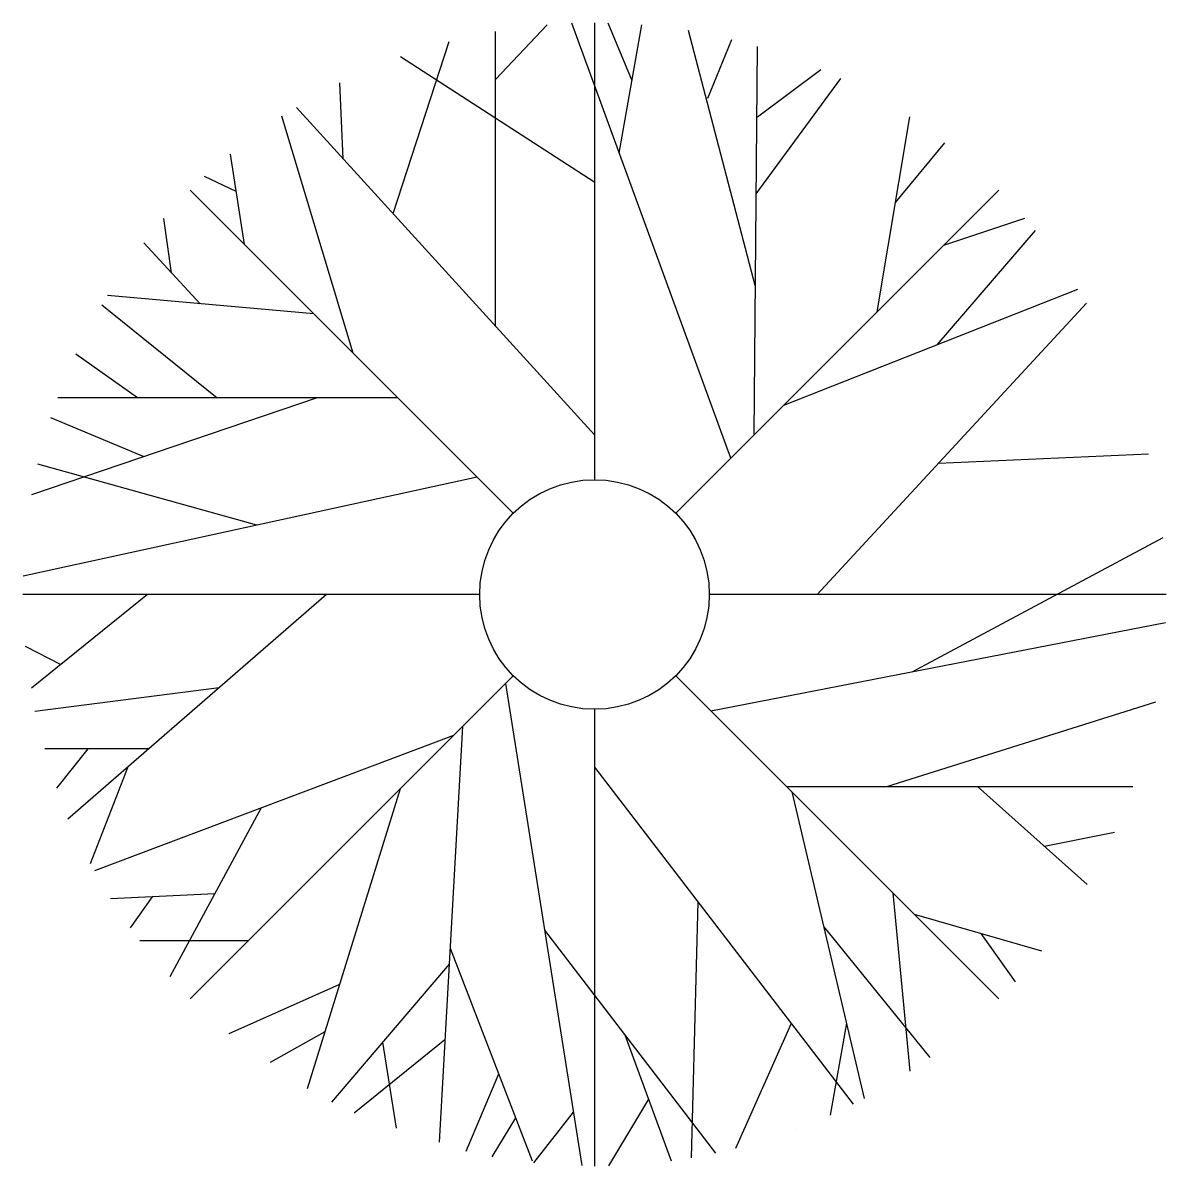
# Model space of a CAD drawing. Extents: x -29.9 to 29.9, y -29.9 to 29.9.
import ezdxf

# ---------------------------------------------------------------- set-up
doc = ezdxf.new("R2010")
doc.units = 0
doc.layers.get('0').update_dxf_attribs({"linetype": 'CONTINUOUS'})

msp = doc.modelspace()

# ---------------------------------------------------------------- linework, layer by layer
at = {"color": 7, "linetype": 'CONTINUOUS'}
for p, q in [((0, 29.86824), (0, 6)), ((-5.170807, 26.913345), (-2.478645, 29.765213)), ((-5.170807, 14.028976), (-5.170807, 29.417252)), ((7.122993, 7.122986), (-1.187164, 29.848984)), ((1.960785, 26.839951), (0.713646, 29.859726)), ((1.292923, 23.066635), (2.478546, 29.765213)), ((8.403152, 16.149277), (4.912369, 29.461502)), ((-10.514023, 19.89888), (-7.590004, 28.887772)), ((5.914185, 25.934769), (7.177231, 28.993088)), ((0.025238, 21.531296), (-10.132599, 28.097)), ((8.334869, 8.334854), (8.512207, 28.629593)), ((8.445023, 20.94133), (12.871193, 26.952621)), ((8.512177, 24.956223), (11.832504, 27.424515)), ((-13.128006, 22.770523), (-13.303749, 26.741776)), ((0, 8.348495), (-15.562958, 25.44548)), ((-12.609871, 12.609848), (-16.342804, 25.000504)), ((14.760864, 14.760849), (16.479492, 24.956223)), ((15.72451, 20.477463), (18.305069, 23.601608)), ((-18.285431, 18.285416), (-19.026978, 22.99913)), ((-18.722168, 21.061569), (-20.374939, 21.839737)), ((-4.242645, 4.24263), (-21.120049, 21.12001)), ((4.242645, 4.24263), (21.120041, 21.12001)), ((-22.098907, 16.804947), (-22.50074, 19.642532)), ((18.24614, 18.246109), (22.477493, 19.669113)), ((17.897232, 13.049835), (23.035995, 19.011978)), ((-20.60936, 15.196075), (-23.549637, 18.371872)), ((-14.662811, 14.662796), (-25.451988, 15.630356)), ((9.895996, 9.895981), (25.253296, 15.949387)), ((-25.745789, 15.141525), (-19.719788, 10.277893)), ((11.626968, 0), (25.701584, 15.216446)), ((-23.876648, 10.277893), (-27.101273, 12.555191)), ((-14.497696, 10.277893), (-29.411758, 5.201935)), ((-10.277908, 10.277893), (-28.044189, 10.277893)), ((-23.53875, 7.20079), (-28.404068, 9.236923)), ((17.97731, 6.865524), (28.949814, 7.349838)), ((-17.644226, 3.625244), (-29.082153, 6.807358)), ((-6.13533, 6.135315), (-29.852722, 0.962601)), ((16.59127, -4.036575), (29.719254, 2.979523)), ((-6, 0), (-29.86824, 0)), ((-23.36087, 0), (-29.419128, -4.889709)), ((-14.007698, 0), (-27.513916, -11.739594)), ((29.86824, 0), (6, 0)), ((6.080559, -6.080551), (29.832458, -1.461594)), ((-29.74614, -2.697922), (-27.88678, -3.652939)), ((-4.24263, -4.242645), (-21.119987, -21.120071)), ((-4.650345, -4.650375), (-0.667572, -29.842834)), ((4.242638, -4.242645), (21.120041, -21.120041)), ((-19.618225, -4.876663), (-29.245972, -6.112915)), ((15.267059, -10.02713), (29.336441, -5.611069)), ((0, -6), (0, -29.86824)), ((-6.891541, -6.891586), (-8.115234, -28.61969)), ((-7.362366, -7.362411), (-26.128326, -14.430603)), ((-23.292114, -8.070007), (-28.726318, -8.070007)), ((-26.474701, -8.070007), (-28.103416, -10.114822)), ((-24.396301, -9.048553), (-26.349503, -14.064682)), ((0, -9.01564), (13.514565, -26.635849)), ((10.02713, -10.02713), (28.134827, -10.02713)), ((20.016434, -10.02713), (25.741653, -15.148575)), ((-10.158676, -10.158707), (-15.010437, -25.822433)), ((10.311256, -10.311264), (14.092712, -26.334518)), ((-17.412704, -11.147873), (-22.197166, -19.98494)), ((23.509598, -13.151901), (27.166199, -12.414078)), ((-19.841797, -15.634476), (-25.284714, -15.899521)), ((-23.109634, -15.79361), (-24.261658, -17.420792)), ((5.396912, -16.052109), (5.045891, -29.438919)), ((15.583351, -15.583359), (16.475945, -24.912949)), ((16.69471, -16.694717), (23.351303, -18.623337)), ((-2.612534, -17.540268), (6.323639, -29.191147)), ((11.976219, -17.366257), (17.522011, -24.188644)), ((20.183792, -17.705612), (21.972336, -20.231857)), ((-18.100113, -18.100189), (-23.759102, -18.100189)), ((-7.544113, -18.478775), (-3.265564, -29.598236)), ((-7.5914, -19.318436), (-13.743561, -26.518417)), ((-13.32637, -20.385513), (-19.111404, -22.953568)), ((10.281342, -22.420395), (7.373337, -28.943832)), ((13.163925, -22.398972), (12.311859, -27.212662)), ((-14.088104, -22.844711), (-16.948578, -24.460815)), ((-7.814186, -23.274185), (-12.555634, -27.101059)), ((1.58403, -23.011703), (4.00885, -29.597977)), ((-11.073593, -23.393692), (-10.366913, -27.885773)), ((-5.010773, -25.062637), (-6.729645, -29.108917)), ((2.82225, -26.374954), (0.734962, -29.859207)), ((-4.129669, -27.352524), (-5.361893, -29.383011)), ((-1.108765, -27.05217), (-3.18969, -29.697433)), ((10.483032, -27.968155), (10.483032, -27.968155))]:
    msp.add_line(p, q, dxfattribs=at)
msp.add_circle((0, 0), 6, dxfattribs=at)

doc.saveas('drawing.dxf')
